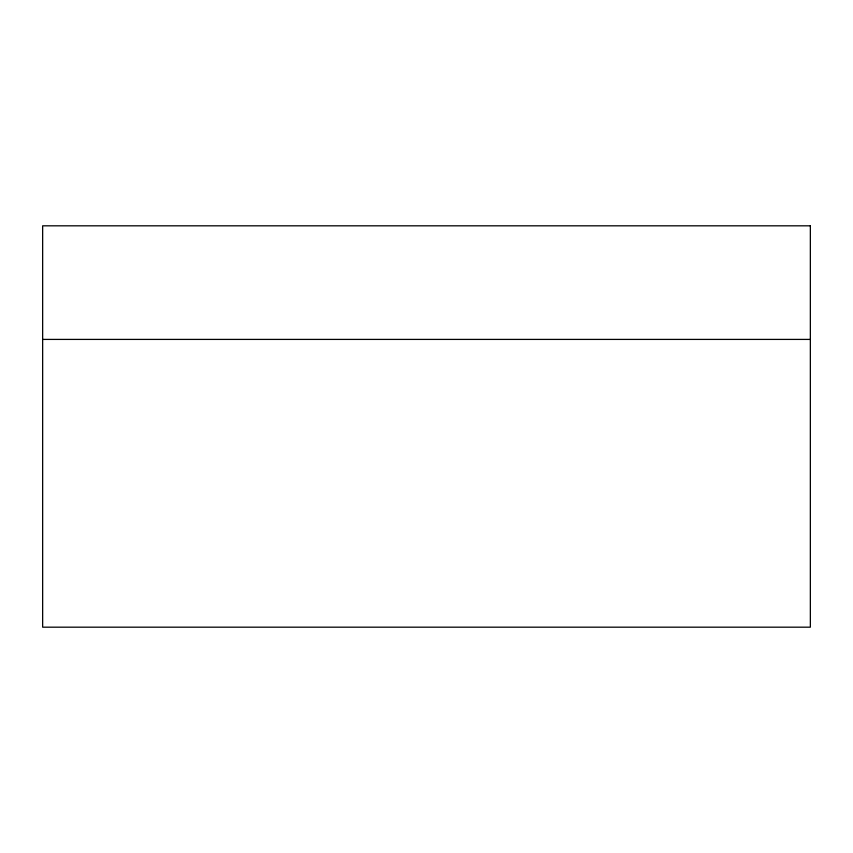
<?xml version="1.0" encoding="UTF-8"?>
<svg xmlns="http://www.w3.org/2000/svg" width="853" height="853" viewBox="0 0 853 853"><rect width="100%" height="100%" fill="white"/><g stroke="black" fill="none" stroke-linecap="round" stroke-linejoin="round"><path stroke-width="1.28" d="M42.65 339.409L810.35 339.409M810.35 225.821L42.65 225.821L42.65 627.179L810.35 627.179L810.35 225.821"/></g></svg>
